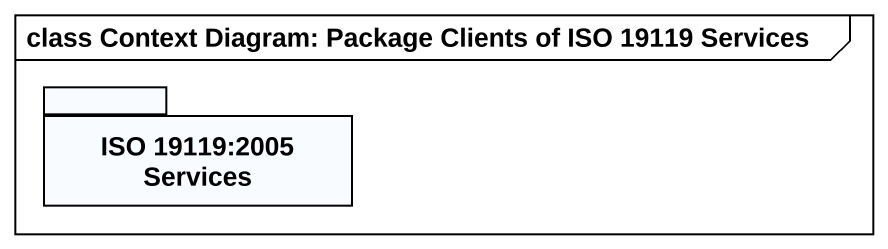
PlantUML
@startuml
mainframe class Context Diagram: Package Clients of ISO 19119 Services
package "ISO 19119:2005 Services" as ISO_19119_2005_Services {
}
@enduml
